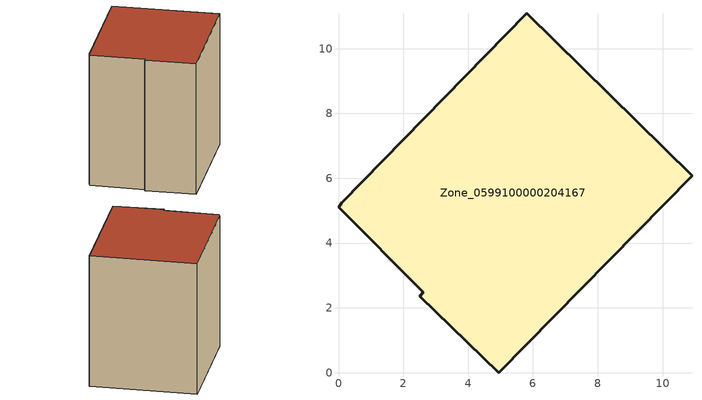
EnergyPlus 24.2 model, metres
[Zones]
Zone_0599100000204167
 floor ground (C_G): 10.91,6.07 4.95,0 2.5,2.36 2.61,2.48 0,5.1 0.1,5.25 5.81,11.09 z0
 wall outside (C_F): 4.95,0 10.91,6.07 5.81,11.09 0.1,5.25 0,5.1 2.61,2.48 2.5,2.36 4.95,0 z0:9.24
 roof outside (C_R): 10.91,6.07 5.81,11.09 0.1,5.25 0,5.1 2.61,2.48 2.5,2.36 4.95,0 z9.24
[BUILDING]
Pand.0599100000204167: North Axis=0; Terrain=City; Loads Convergence Tolerance Value=0.04; Temperature Convergence Tolerance Value=0.4; Solar Distribution=FullExterior; Maximum Number of Warmup Days=25; Minimum Number of Warmup Days=1
[Site:Location]
Rotterdam.The.Hague.AP_ZH_NLD Design_Conditions: Latitude=51.96; Longitude=4.45; Time Zone=1; Elevation=-4.5
[SITE:GROUNDTEMPERATURE:BUILDINGSURFACE]
18, 18, 18, 18, 18, 18, 18, 18, 18, 18, 18, 18
[MATERIAL] Thermal Absorptance=0.9; Solar Absorptance=0.7; Visible Absorptance=0.7
Name | Roughness | Thickness | Conductivity | Density | Specific Heat
G.TI.1946 | MediumSmooth | 0.15 | 1 | 540 | 1210
F.TI.1946 | Rough | 0.3 | 0.857143 | 1920 | 840
R.TI.1946 | MediumRough | 0.2 | 0.1 | 1500 | 1000
[CONSTRUCTION]
C_G: G.TI.1946
C_F: F.TI.1946
C_R: R.TI.1946
[ZONE]
Zone_0599100000204167: Type=1; Multiplier=1; Ceiling Height=Autocalculate; Volume=Autocalculate; Floor Area=autocalculate; Part of Total Floor Area=Yes
[ZONEINFILTRATION:DESIGNFLOWRATE]
Infil_Zone_0599100000204167: Zone or ZoneList or Space or SpaceList=Zone_0599100000204167; Schedule=AlwaysOn; Design Flow Rate Calculation Method=Flow/Area; Flow Rate per Floor Area=0.003; Constant Term Coefficient=1; Temperature Term Coefficient=0; Velocity Term Coefficient=0; Velocity Squared Term Coefficient=0
[HVACTEMPLATE:ZONE:IDEALLOADSAIRSYSTEM]
Zone_0599100000204167: Maximum Heating Supply Air Temperature=50; Minimum Cooling Supply Air Temperature=13; Maximum Heating Supply Air Humidity Ratio=0.0156; Minimum Cooling Supply Air Humidity Ratio=0.0077; Heating Limit=NoLimit; Cooling Limit=NoLimit; Dehumidification Control Type=ConstantSensibleHeatRatio; Cooling Sensible Heat Ratio=0.7; Dehumidification Setpoint=60; Humidification Control Type=None; Humidification Setpoint=30; Outdoor Air Method=None; Outdoor Air Flow Rate per Person=0.00944; Outdoor Air Flow Rate per Zone Floor Area=0; Outdoor Air Flow Rate per Zone=0; Demand Controlled Ventilation Type=None; Outdoor Air Economizer Type=NoEconomizer; Heat Recovery Type=None; Sensible Heat Recovery Effectiveness=0.7; Latent Heat Recovery Effectiveness=0.65
[ZONECONTROL:THERMOSTAT]
ThermostatControl_Zone_0599100000204167: Zone or ZoneList=Zone_0599100000204167; Control Type Schedule=DualSetpointControlType; Control 1=Thermostat_Zone_0599100000204167; Temperature Difference Between Cutout And Setpoint=0
[THERMOSTATSETPOINT:DUALSETPOINT]
Thermostat_Zone_0599100000204167: Heating Setpoint Temperature Schedule=HeatingSetpoint_Zone_0599100000204167; Cooling Setpoint Temperature Schedule=CoolingSetpoint_Zone_0599100000204167
[SCHEDULE:COMPACT]
HeatingSetpoint_Zone_0599100000204167: Through: 12/31, For: AllDays, Until: 24:00, 21
CoolingSetpoint_Zone_0599100000204167: Through: 12/31, For: AllDays, Until: 24:00, 24
DualSetpointControlType: Through: 12/31, For: AllDays, Until: 24:00, 4
AlwaysOn: Through: 12/31, For: AllDays, Until: 24:00, 1
